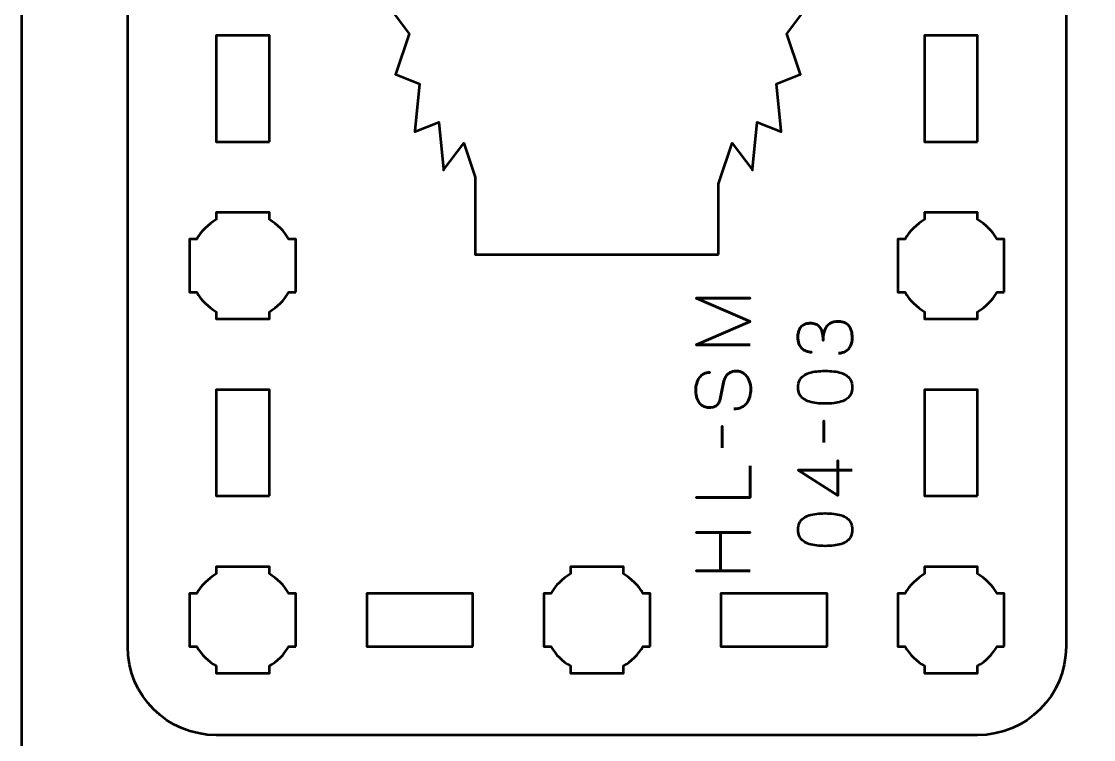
# Model space of a CAD drawing. Header units: centimetres. Extents: x -21 to 0, y -29.7 to 0.
# Drawn here: x -21 to -14.94, y -15.77 to -11.72 of the extents above; entities that cross this region are included whole.
import ezdxf

# ---------------------------------------------------------------- set-up
doc = ezdxf.new("R2010")
doc.units = ezdxf.units.CM
doc.header["$MEASUREMENT"] = 0
doc.layers.add('Layer 1', color=7, linetype='Continuous')

msp = doc.modelspace()

# ---------------------------------------------------------------- linework, layer by layer
at = {"layer": 'Layer 1', "color": 22, "lineweight": 53}
msp.add_open_spline([(-21.00003, -29.19995), (-21.00003, -29.19995), (-21.00003, -0.49992), (-21.00003, -0.49992), (-21.00003, -0.49992), (-21.00003, -0.22295), (-20.77694, 0.00004), (-20.49994, 0.00004), (-20.49994, 0.00004), (-20.49994, 0.00004), (-0.50008, 0.00004), (-0.50008, 0.00004), (-0.50008, 0.00004), (-0.22294, 0.00004), (0.00002, -0.22295), (0.00002, -0.49992), (0.00002, -0.49992), (0.00002, -0.49992), (0.00002, -29.19995), (0.00002, -29.19995), (0.00002, -29.19995), (0.00002, -29.47695), (-0.22294, -29.70004), (-0.50008, -29.70004), (-0.50008, -29.70004), (-0.50008, -29.70004), (-20.49994, -29.70004), (-20.49994, -29.70004), (-20.49994, -29.70004), (-20.77694, -29.70004), (-21.00003, -29.47695), (-21.00003, -29.19995)], degree=3, knots=[0, 0, 0, 0, 0.125, 0.125, 0.125, 0.125, 0.25, 0.25, 0.25, 0.25, 0.375, 0.375, 0.375, 0.375, 0.5, 0.5, 0.5, 0.5, 0.625, 0.625, 0.625, 0.625, 0.75, 0.75, 0.75, 0.75, 0.875, 0.875, 0.875, 0.875, 1, 1, 1, 1], dxfattribs=at)
at = {"layer": 'Layer 1', "color": 114, "lineweight": 53}
msp.add_open_spline([(-15.80017, -15.75001), (-15.80017, -15.75001), (-15.60006, -15.75003), (-15.60006, -15.75003), (-15.60006, -15.75003), (-15.32306, -15.75003), (-15.09997, -15.52694), (-15.09997, -15.24994), (-15.09997, -15.24994), (-15.09997, -15.24994), (-15.09997, -8.95007), (-15.09997, -8.95007), (-15.09997, -8.95007), (-15.09997, -8.67293), (-15.32306, -8.44997), (-15.60006, -8.44997), (-15.60006, -8.44997), (-15.60006, -8.44997), (-19.89993, -8.44997), (-19.89993, -8.44997), (-19.89993, -8.44997), (-20.17707, -8.44997), (-20.40003, -8.67293), (-20.40003, -8.95007), (-20.40003, -8.95007), (-20.40003, -8.95007), (-20.40003, -15.24994), (-20.40003, -15.24994), (-20.40003, -15.24994), (-20.40003, -15.52694), (-20.17707, -15.75003), (-19.89993, -15.75003), (-19.89993, -15.75003), (-19.89993, -15.75003), (-18.13445, -15.75003), (-18.13445, -15.75003), (-18.13445, -15.75003), (-18.13445, -15.75003), (-15.80017, -15.75001), (-15.80017, -15.75001)], degree=3, knots=[0, 0, 0, 0, 0.1, 0.1, 0.1, 0.1, 0.2, 0.2, 0.2, 0.2, 0.3, 0.3, 0.3, 0.3, 0.4, 0.4, 0.4, 0.4, 0.5, 0.5, 0.5, 0.5, 0.6, 0.6, 0.6, 0.6, 0.7, 0.7, 0.7, 0.7, 0.8, 0.8, 0.8, 0.8, 0.9, 0.9, 0.9, 0.9, 1, 1, 1, 1], dxfattribs=at)
at = {"layer": 'Layer 1', "color": 250, "lineweight": 53}
for points, knots in [([(-17.06247, -13.03746), (-17.06247, -13.03746), (-18.43747, -13.03746), (-18.43747, -13.03746), (-18.43747, -13.03746), (-18.43747, -13.03746), (-18.43747, -12.60003), (-18.43747, -12.60003), (-18.43747, -12.60003), (-18.43747, -12.60003), (-18.50161, -12.40805), (-18.50161, -12.40805), (-18.50161, -12.40805), (-18.50161, -12.40805), (-18.61376, -12.55792), (-18.61376, -12.55792), (-18.61376, -12.55792), (-18.61376, -12.55792), (-18.61632, -12.56133), (-18.61632, -12.56133), (-18.61632, -12.56133), (-18.61632, -12.56133), (-18.61691, -12.55531), (-18.61691, -12.55531), (-18.61691, -12.55531), (-18.61691, -12.55531), (-18.64323, -12.29074), (-18.64323, -12.29074), (-18.64323, -12.29074), (-18.64323, -12.29074), (-18.77553, -12.34337), (-18.77553, -12.34337), (-18.77553, -12.34337), (-18.77553, -12.34337), (-18.77852, -12.34456), (-18.77852, -12.34456), (-18.77852, -12.34456), (-18.77852, -12.34456), (-18.77793, -12.33856), (-18.77793, -12.33856), (-18.77793, -12.33856), (-18.77793, -12.33856), (-18.75161, -12.07396), (-18.75161, -12.07396), (-18.75161, -12.07396), (-18.75161, -12.07396), (-18.8839, -12.02134), (-18.8839, -12.02134), (-18.8839, -12.02134), (-18.8839, -12.02134), (-18.88691, -12.02014), (-18.88691, -12.02014), (-18.88691, -12.02014), (-18.88691, -12.02014), (-18.88521, -12.01504), (-18.88521, -12.01504), (-18.88521, -12.01504), (-18.88521, -12.01504), (-18.81027, -11.79073), (-18.81027, -11.79073), (-18.81027, -11.79073), (-18.81027, -11.79073), (-18.92243, -11.64084), (-18.92243, -11.64084), (-18.92243, -11.64084), (-18.92243, -11.64084), (-18.92497, -11.63745), (-18.92497, -11.63745), (-18.92497, -11.63745), (-18.92497, -11.63745), (-18.92243, -11.63405), (-18.92243, -11.63405), (-18.92243, -11.63405), (-18.92243, -11.63405), (-18.81027, -11.48417), (-18.81027, -11.48417), (-18.81027, -11.48417), (-18.81027, -11.48417), (-18.88521, -11.25986), (-18.88521, -11.25986), (-18.88521, -11.25986), (-18.88521, -11.25986), (-18.88691, -11.25476), (-18.88691, -11.25476), (-18.88691, -11.25476), (-18.88691, -11.25476), (-18.8839, -11.25356), (-18.8839, -11.25356), (-18.8839, -11.25356), (-18.8839, -11.25356), (-18.75161, -11.20093), (-18.75161, -11.20093), (-18.75161, -11.20093), (-18.75161, -11.20093), (-18.77793, -10.93633), (-18.77793, -10.93633), (-18.77793, -10.93633), (-18.77793, -10.93633), (-18.77852, -10.93034), (-18.77852, -10.93034), (-18.77852, -10.93034), (-18.77852, -10.93034), (-18.77553, -10.93153), (-18.77553, -10.93153), (-18.77553, -10.93153), (-18.77553, -10.93153), (-18.64323, -10.98416), (-18.64323, -10.98416), (-18.64323, -10.98416), (-18.64323, -10.98416), (-18.61691, -10.71959), (-18.61691, -10.71959), (-18.61691, -10.71959), (-18.61691, -10.71959), (-18.61632, -10.71357), (-18.61632, -10.71357), (-18.61632, -10.71357), (-18.61632, -10.71357), (-18.61376, -10.71697), (-18.61376, -10.71697), (-18.61376, -10.71697), (-18.61376, -10.71697), (-18.50161, -10.86685), (-18.50161, -10.86685), (-18.50161, -10.86685), (-18.50161, -10.86685), (-18.43747, -10.67486), (-18.43747, -10.67486), (-18.43747, -10.67486), (-18.43747, -10.67486), (-18.43747, -10.23746), (-18.43747, -10.23746), (-18.43747, -10.23746), (-18.43747, -10.23746), (-17.06247, -10.23746), (-17.06247, -10.23746), (-17.06247, -10.23746), (-17.06247, -10.23746), (-17.06247, -10.63745), (-17.06247, -10.63745), (-17.06247, -10.63745), (-17.06247, -10.63745), (-17.06077, -10.64253), (-17.06077, -10.64253), (-17.06077, -10.64253), (-17.06077, -10.64253), (-16.98583, -10.86685), (-16.98583, -10.86685), (-16.98583, -10.86685), (-16.98583, -10.86685), (-16.87367, -10.71697), (-16.87367, -10.71697), (-16.87367, -10.71697), (-16.87367, -10.71697), (-16.87112, -10.71357), (-16.87112, -10.71357), (-16.87112, -10.71357), (-16.87112, -10.71357), (-16.87052, -10.71959), (-16.87052, -10.71959), (-16.87052, -10.71959), (-16.87052, -10.71959), (-16.84421, -10.98416), (-16.84421, -10.98416), (-16.84421, -10.98416), (-16.84421, -10.98416), (-16.71191, -10.93153), (-16.71191, -10.93153), (-16.71191, -10.93153), (-16.71191, -10.93153), (-16.70891, -10.93034), (-16.70891, -10.93034), (-16.70891, -10.93034), (-16.70891, -10.93034), (-16.70951, -10.93633), (-16.70951, -10.93633), (-16.70951, -10.93633), (-16.70951, -10.93633), (-16.73582, -11.20093), (-16.73582, -11.20093), (-16.73582, -11.20093), (-16.73582, -11.20093), (-16.60354, -11.25356), (-16.60354, -11.25356), (-16.60354, -11.25356), (-16.60354, -11.25356), (-16.60053, -11.25476), (-16.60053, -11.25476), (-16.60053, -11.25476), (-16.60053, -11.25476), (-16.60223, -11.25986), (-16.60223, -11.25986), (-16.60223, -11.25986), (-16.60223, -11.25986), (-16.67717, -11.48417), (-16.67717, -11.48417), (-16.67717, -11.48417), (-16.67717, -11.48417), (-16.56501, -11.63405), (-16.56501, -11.63405), (-16.56501, -11.63405), (-16.56501, -11.63405), (-16.56247, -11.63745), (-16.56247, -11.63745), (-16.56247, -11.63745), (-16.56247, -11.63745), (-16.56501, -11.64084), (-16.56501, -11.64084), (-16.56501, -11.64084), (-16.56501, -11.64084), (-16.67717, -11.79073), (-16.67717, -11.79073), (-16.67717, -11.79073), (-16.67717, -11.79073), (-16.60223, -12.01504), (-16.60223, -12.01504), (-16.60223, -12.01504), (-16.60223, -12.01504), (-16.60053, -12.02014), (-16.60053, -12.02014), (-16.60053, -12.02014), (-16.60053, -12.02014), (-16.60354, -12.02134), (-16.60354, -12.02134), (-16.60354, -12.02134), (-16.60354, -12.02134), (-16.73582, -12.07396), (-16.73582, -12.07396), (-16.73582, -12.07396), (-16.73582, -12.07396), (-16.70951, -12.33856), (-16.70951, -12.33856), (-16.70951, -12.33856), (-16.70951, -12.33856), (-16.70891, -12.34456), (-16.70891, -12.34456), (-16.70891, -12.34456), (-16.70891, -12.34456), (-16.71191, -12.34337), (-16.71191, -12.34337), (-16.71191, -12.34337), (-16.71191, -12.34337), (-16.84421, -12.29074), (-16.84421, -12.29074), (-16.84421, -12.29074), (-16.84421, -12.29074), (-16.87052, -12.55531), (-16.87052, -12.55531), (-16.87052, -12.55531), (-16.87052, -12.55531), (-16.87112, -12.56133), (-16.87112, -12.56133), (-16.87112, -12.56133), (-16.87112, -12.56133), (-16.87367, -12.55792), (-16.87367, -12.55792), (-16.87367, -12.55792), (-16.87367, -12.55792), (-16.98583, -12.40805), (-16.98583, -12.40805), (-16.98583, -12.40805), (-16.98583, -12.40805), (-17.06077, -12.63236), (-17.06077, -12.63236), (-17.06077, -12.63236), (-17.06077, -12.63236), (-17.06247, -12.63745), (-17.06247, -12.63745), (-17.06247, -12.63745), (-17.06247, -12.63745), (-17.06247, -13.03746), (-17.06247, -13.03746)], [0, 0, 0, 0, 0.0147059, 0.0147059, 0.0147059, 0.0147059, 0.0294118, 0.0294118, 0.0294118, 0.0294118, 0.0441176, 0.0441176, 0.0441176, 0.0441176, 0.0588235, 0.0588235, 0.0588235, 0.0588235, 0.0735294, 0.0735294, 0.0735294, 0.0735294, 0.0882353, 0.0882353, 0.0882353, 0.0882353, 0.1029412, 0.1029412, 0.1029412, 0.1029412, 0.1176471, 0.1176471, 0.1176471, 0.1176471, 0.1323529, 0.1323529, 0.1323529, 0.1323529, 0.1470588, 0.1470588, 0.1470588, 0.1470588, 0.1617647, 0.1617647, 0.1617647, 0.1617647, 0.1764706, 0.1764706, 0.1764706, 0.1764706, 0.1911765, 0.1911765, 0.1911765, 0.1911765, 0.2058824, 0.2058824, 0.2058824, 0.2058824, 0.2205882, 0.2205882, 0.2205882, 0.2205882, 0.2352941, 0.2352941, 0.2352941, 0.2352941, 0.25, 0.25, 0.25, 0.25, 0.2647059, 0.2647059, 0.2647059, 0.2647059, 0.2794118, 0.2794118, 0.2794118, 0.2794118, 0.2941176, 0.2941176, 0.2941176, 0.2941176, 0.3088235, 0.3088235, 0.3088235, 0.3088235, 0.3235294, 0.3235294, 0.3235294, 0.3235294, 0.3382353, 0.3382353, 0.3382353, 0.3382353, 0.3529412, 0.3529412, 0.3529412, 0.3529412, 0.3676471, 0.3676471, 0.3676471, 0.3676471, 0.3823529, 0.3823529, 0.3823529, 0.3823529, 0.3970588, 0.3970588, 0.3970588, 0.3970588, 0.4117647, 0.4117647, 0.4117647, 0.4117647, 0.4264706, 0.4264706, 0.4264706, 0.4264706, 0.4411765, 0.4411765, 0.4411765, 0.4411765, 0.4558824, 0.4558824, 0.4558824, 0.4558824, 0.4705882, 0.4705882, 0.4705882, 0.4705882, 0.4852941, 0.4852941, 0.4852941, 0.4852941, 0.5, 0.5, 0.5, 0.5, 0.5147059, 0.5147059, 0.5147059, 0.5147059, 0.5294118, 0.5294118, 0.5294118, 0.5294118, 0.5441176, 0.5441176, 0.5441176, 0.5441176, 0.5588235, 0.5588235, 0.5588235, 0.5588235, 0.5735294, 0.5735294, 0.5735294, 0.5735294, 0.5882353, 0.5882353, 0.5882353, 0.5882353, 0.6029412, 0.6029412, 0.6029412, 0.6029412, 0.6176471, 0.6176471, 0.6176471, 0.6176471, 0.6323529, 0.6323529, 0.6323529, 0.6323529, 0.6470588, 0.6470588, 0.6470588, 0.6470588, 0.6617647, 0.6617647, 0.6617647, 0.6617647, 0.6764706, 0.6764706, 0.6764706, 0.6764706, 0.6911765, 0.6911765, 0.6911765, 0.6911765, 0.7058824, 0.7058824, 0.7058824, 0.7058824, 0.7205882, 0.7205882, 0.7205882, 0.7205882, 0.7352941, 0.7352941, 0.7352941, 0.7352941, 0.75, 0.75, 0.75, 0.75, 0.7647059, 0.7647059, 0.7647059, 0.7647059, 0.7794118, 0.7794118, 0.7794118, 0.7794118, 0.7941176, 0.7941176, 0.7941176, 0.7941176, 0.8088235, 0.8088235, 0.8088235, 0.8088235, 0.8235294, 0.8235294, 0.8235294, 0.8235294, 0.8382353, 0.8382353, 0.8382353, 0.8382353, 0.8529412, 0.8529412, 0.8529412, 0.8529412, 0.8676471, 0.8676471, 0.8676471, 0.8676471, 0.8823529, 0.8823529, 0.8823529, 0.8823529, 0.8970588, 0.8970588, 0.8970588, 0.8970588, 0.9117647, 0.9117647, 0.9117647, 0.9117647, 0.9264706, 0.9264706, 0.9264706, 0.9264706, 0.9411765, 0.9411765, 0.9411765, 0.9411765, 0.9558824, 0.9558824, 0.9558824, 0.9558824, 0.9705882, 0.9705882, 0.9705882, 0.9705882, 0.9852941, 0.9852941, 0.9852941, 0.9852941, 1, 1, 1, 1]), ([(-19.59993, -12.39999), (-19.59993, -12.39999), (-19.89993, -12.39999), (-19.89993, -12.39999), (-19.89993, -12.39999), (-19.89993, -12.39999), (-19.89993, -11.79998), (-19.89993, -11.79998), (-19.89993, -11.79998), (-19.89993, -11.79998), (-19.59993, -11.79998), (-19.59993, -11.79998), (-19.59993, -11.79998), (-19.59993, -11.79998), (-19.59993, -12.39999), (-19.59993, -12.39999)], [0, 0, 0, 0, 0.25, 0.25, 0.25, 0.25, 0.5, 0.5, 0.5, 0.5, 0.75, 0.75, 0.75, 0.75, 1, 1, 1, 1]), ([(-15.60006, -12.39999), (-15.60006, -12.39999), (-15.90007, -12.39999), (-15.90007, -12.39999), (-15.90007, -12.39999), (-15.90007, -12.39999), (-15.90007, -11.79998), (-15.90007, -11.79998), (-15.90007, -11.79998), (-15.90007, -11.79998), (-15.60006, -11.79998), (-15.60006, -11.79998), (-15.60006, -11.79998), (-15.60006, -11.79998), (-15.60006, -12.39999), (-15.60006, -12.39999)], [0, 0, 0, 0, 0.25, 0.25, 0.25, 0.25, 0.5, 0.5, 0.5, 0.5, 0.75, 0.75, 0.75, 0.75, 1, 1, 1, 1]), ([(-19.59993, -14.39999), (-19.59993, -14.39999), (-19.89993, -14.39999), (-19.89993, -14.39999), (-19.89993, -14.39999), (-19.89993, -14.39999), (-19.89993, -13.79998), (-19.89993, -13.79998), (-19.89993, -13.79998), (-19.89993, -13.79998), (-19.59993, -13.79998), (-19.59993, -13.79998), (-19.59993, -13.79998), (-19.59993, -13.79998), (-19.59993, -14.39999), (-19.59993, -14.39999)], [0, 0, 0, 0, 0.25, 0.25, 0.25, 0.25, 0.5, 0.5, 0.5, 0.5, 0.75, 0.75, 0.75, 0.75, 1, 1, 1, 1]), ([(-15.60006, -14.39999), (-15.60006, -14.39999), (-15.90007, -14.39999), (-15.90007, -14.39999), (-15.90007, -14.39999), (-15.90007, -14.39999), (-15.90007, -13.79998), (-15.90007, -13.79998), (-15.90007, -13.79998), (-15.90007, -13.79998), (-15.60006, -13.79998), (-15.60006, -13.79998), (-15.60006, -13.79998), (-15.60006, -13.79998), (-15.60006, -14.39999), (-15.60006, -14.39999)], [0, 0, 0, 0, 0.25, 0.25, 0.25, 0.25, 0.5, 0.5, 0.5, 0.5, 0.75, 0.75, 0.75, 0.75, 1, 1, 1, 1]), ([(-18.44998, -15.25007), (-18.44998, -15.25007), (-19.04998, -15.25007), (-19.04998, -15.25007), (-19.04998, -15.25007), (-19.04998, -15.25007), (-19.04998, -14.95007), (-19.04998, -14.95007), (-19.04998, -14.95007), (-19.04998, -14.95007), (-18.44998, -14.95007), (-18.44998, -14.95007), (-18.44998, -14.95007), (-18.44998, -14.95007), (-18.44998, -15.25007), (-18.44998, -15.25007)], [0, 0, 0, 0, 0.25, 0.25, 0.25, 0.25, 0.5, 0.5, 0.5, 0.5, 0.75, 0.75, 0.75, 0.75, 1, 1, 1, 1]), ([(-16.45001, -15.25007), (-16.45001, -15.25007), (-17.05002, -15.25007), (-17.05002, -15.25007), (-17.05002, -15.25007), (-17.05002, -15.25007), (-17.05002, -14.95007), (-17.05002, -14.95007), (-17.05002, -14.95007), (-17.05002, -14.95007), (-16.45001, -14.95007), (-16.45001, -14.95007), (-16.45001, -14.95007), (-16.45001, -14.95007), (-16.45001, -15.25007), (-16.45001, -15.25007)], [0, 0, 0, 0, 0.25, 0.25, 0.25, 0.25, 0.5, 0.5, 0.5, 0.5, 0.75, 0.75, 0.75, 0.75, 1, 1, 1, 1])]:
    msp.add_open_spline(points, degree=3, knots=knots, dxfattribs=at)
at = {"layer": 'Layer 1', "lineweight": 53}
for points in [[(-19.45, -13.24993), (-19.45, -13.24993), (-19.49011, -13.24993), (-19.49011, -13.24993), (-19.49011, -13.24993), (-19.51643, -13.29554), (-19.55446, -13.33346), (-19.59993, -13.35978), (-19.59993, -13.35978), (-19.59993, -13.35978), (-19.59993, -13.4), (-19.59993, -13.4), (-19.59993, -13.4), (-19.59993, -13.4), (-19.75, -13.4), (-19.75, -13.4), (-19.75, -13.4), (-19.75, -13.4), (-19.89993, -13.4), (-19.89993, -13.4), (-19.89993, -13.4), (-19.89993, -13.4), (-19.89993, -13.35978), (-19.89993, -13.35978), (-19.89993, -13.35978), (-19.94555, -13.33346), (-19.98343, -13.29554), (-20.00975, -13.24993), (-20.00975, -13.24993), (-20.00975, -13.24993), (-20.05, -13.24993), (-20.05, -13.24993), (-20.05, -13.24993), (-20.05, -13.24993), (-20.05, -13.1), (-20.05, -13.1), (-20.05, -13.1), (-20.05, -13.1), (-20.05, -12.94992), (-20.05, -12.94992), (-20.05, -12.94992), (-20.05, -12.94992), (-20.00975, -12.94992), (-20.00975, -12.94992), (-20.00975, -12.94992), (-19.98343, -12.90445), (-19.94555, -12.86642), (-19.89993, -12.8401), (-19.89993, -12.8401), (-19.89993, -12.8401), (-19.89993, -12.79999), (-19.89993, -12.79999), (-19.89993, -12.79999), (-19.89993, -12.79999), (-19.75, -12.79999), (-19.75, -12.79999), (-19.75, -12.79999), (-19.75, -12.79999), (-19.59993, -12.79999), (-19.59993, -12.79999), (-19.59993, -12.79999), (-19.59993, -12.79999), (-19.59993, -12.8401), (-19.59993, -12.8401), (-19.59993, -12.8401), (-19.55446, -12.86642), (-19.51643, -12.90445), (-19.49011, -12.94992), (-19.49011, -12.94992), (-19.49011, -12.94992), (-19.45, -12.94992), (-19.45, -12.94992), (-19.45, -12.94992), (-19.45, -12.94992), (-19.45, -13.1), (-19.45, -13.1), (-19.45, -13.1), (-19.45, -13.1), (-19.45, -13.24993), (-19.45, -13.24993)], [(-15.45, -13.24993), (-15.45, -13.24993), (-15.49011, -13.24993), (-15.49011, -13.24993), (-15.49011, -13.24993), (-15.51643, -13.29554), (-15.55446, -13.33346), (-15.59993, -13.35978), (-15.59993, -13.35978), (-15.59993, -13.35978), (-15.59993, -13.4), (-15.59993, -13.4), (-15.59993, -13.4), (-15.59993, -13.4), (-15.75, -13.4), (-15.75, -13.4), (-15.75, -13.4), (-15.75, -13.4), (-15.89993, -13.4), (-15.89993, -13.4), (-15.89993, -13.4), (-15.89993, -13.4), (-15.89993, -13.35978), (-15.89993, -13.35978), (-15.89993, -13.35978), (-15.94555, -13.33346), (-15.98343, -13.29554), (-16.00975, -13.24993), (-16.00975, -13.24993), (-16.00975, -13.24993), (-16.05, -13.24993), (-16.05, -13.24993), (-16.05, -13.24993), (-16.05, -13.24993), (-16.05, -13.1), (-16.05, -13.1), (-16.05, -13.1), (-16.05, -13.1), (-16.05, -12.94992), (-16.05, -12.94992), (-16.05, -12.94992), (-16.05, -12.94992), (-16.00975, -12.94992), (-16.00975, -12.94992), (-16.00975, -12.94992), (-15.98343, -12.90445), (-15.94555, -12.86642), (-15.89993, -12.8401), (-15.89993, -12.8401), (-15.89993, -12.8401), (-15.89993, -12.79999), (-15.89993, -12.79999), (-15.89993, -12.79999), (-15.89993, -12.79999), (-15.75, -12.79999), (-15.75, -12.79999), (-15.75, -12.79999), (-15.75, -12.79999), (-15.59993, -12.79999), (-15.59993, -12.79999), (-15.59993, -12.79999), (-15.59993, -12.79999), (-15.59993, -12.8401), (-15.59993, -12.8401), (-15.59993, -12.8401), (-15.55446, -12.86642), (-15.51643, -12.90445), (-15.49011, -12.94992), (-15.49011, -12.94992), (-15.49011, -12.94992), (-15.45, -12.94992), (-15.45, -12.94992), (-15.45, -12.94992), (-15.45, -12.94992), (-15.45, -13.1), (-15.45, -13.1), (-15.45, -13.1), (-15.45, -13.1), (-15.45, -13.24993), (-15.45, -13.24993)], [(-19.45, -15.24993), (-19.45, -15.24993), (-19.49011, -15.24993), (-19.49011, -15.24993), (-19.49011, -15.24993), (-19.51643, -15.29554), (-19.55446, -15.33346), (-19.59993, -15.35978), (-19.59993, -15.35978), (-19.59993, -15.35978), (-19.59993, -15.4), (-19.59993, -15.4), (-19.59993, -15.4), (-19.59993, -15.4), (-19.75, -15.4), (-19.75, -15.4), (-19.75, -15.4), (-19.75, -15.4), (-19.89993, -15.4), (-19.89993, -15.4), (-19.89993, -15.4), (-19.89993, -15.4), (-19.89993, -15.35978), (-19.89993, -15.35978), (-19.89993, -15.35978), (-19.94555, -15.33346), (-19.98343, -15.29554), (-20.00975, -15.24993), (-20.00975, -15.24993), (-20.00975, -15.24993), (-20.05, -15.24993), (-20.05, -15.24993), (-20.05, -15.24993), (-20.05, -15.24993), (-20.05, -15.1), (-20.05, -15.1), (-20.05, -15.1), (-20.05, -15.1), (-20.05, -14.94992), (-20.05, -14.94992), (-20.05, -14.94992), (-20.05, -14.94992), (-20.00975, -14.94992), (-20.00975, -14.94992), (-20.00975, -14.94992), (-19.98343, -14.90445), (-19.94555, -14.86642), (-19.89993, -14.8401), (-19.89993, -14.8401), (-19.89993, -14.8401), (-19.89993, -14.79999), (-19.89993, -14.79999), (-19.89993, -14.79999), (-19.89993, -14.79999), (-19.75, -14.79999), (-19.75, -14.79999), (-19.75, -14.79999), (-19.75, -14.79999), (-19.59993, -14.79999), (-19.59993, -14.79999), (-19.59993, -14.79999), (-19.59993, -14.79999), (-19.59993, -14.8401), (-19.59993, -14.8401), (-19.59993, -14.8401), (-19.55446, -14.86642), (-19.51643, -14.90445), (-19.49011, -14.94992), (-19.49011, -14.94992), (-19.49011, -14.94992), (-19.45, -14.94992), (-19.45, -14.94992), (-19.45, -14.94992), (-19.45, -14.94992), (-19.45, -15.1), (-19.45, -15.1), (-19.45, -15.1), (-19.45, -15.1), (-19.45, -15.24993), (-19.45, -15.24993)], [(-17.45, -15.24993), (-17.45, -15.24993), (-17.49011, -15.24993), (-17.49011, -15.24993), (-17.49011, -15.24993), (-17.51643, -15.29554), (-17.55446, -15.33346), (-17.59993, -15.35978), (-17.59993, -15.35978), (-17.59993, -15.35978), (-17.59993, -15.4), (-17.59993, -15.4), (-17.59993, -15.4), (-17.59993, -15.4), (-17.75, -15.4), (-17.75, -15.4), (-17.75, -15.4), (-17.75, -15.4), (-17.89993, -15.4), (-17.89993, -15.4), (-17.89993, -15.4), (-17.89993, -15.4), (-17.89993, -15.35978), (-17.89993, -15.35978), (-17.89993, -15.35978), (-17.94555, -15.33346), (-17.98343, -15.29554), (-18.00975, -15.24993), (-18.00975, -15.24993), (-18.00975, -15.24993), (-18.05, -15.24993), (-18.05, -15.24993), (-18.05, -15.24993), (-18.05, -15.24993), (-18.05, -15.1), (-18.05, -15.1), (-18.05, -15.1), (-18.05, -15.1), (-18.05, -14.94992), (-18.05, -14.94992), (-18.05, -14.94992), (-18.05, -14.94992), (-18.00975, -14.94992), (-18.00975, -14.94992), (-18.00975, -14.94992), (-17.98343, -14.90445), (-17.94555, -14.86642), (-17.89993, -14.8401), (-17.89993, -14.8401), (-17.89993, -14.8401), (-17.89993, -14.79999), (-17.89993, -14.79999), (-17.89993, -14.79999), (-17.89993, -14.79999), (-17.75, -14.79999), (-17.75, -14.79999), (-17.75, -14.79999), (-17.75, -14.79999), (-17.59993, -14.79999), (-17.59993, -14.79999), (-17.59993, -14.79999), (-17.59993, -14.79999), (-17.59993, -14.8401), (-17.59993, -14.8401), (-17.59993, -14.8401), (-17.55446, -14.86642), (-17.51643, -14.90445), (-17.49011, -14.94992), (-17.49011, -14.94992), (-17.49011, -14.94992), (-17.45, -14.94992), (-17.45, -14.94992), (-17.45, -14.94992), (-17.45, -14.94992), (-17.45, -15.1), (-17.45, -15.1), (-17.45, -15.1), (-17.45, -15.1), (-17.45, -15.24993), (-17.45, -15.24993)], [(-15.45, -15.24993), (-15.45, -15.24993), (-15.49011, -15.24993), (-15.49011, -15.24993), (-15.49011, -15.24993), (-15.51643, -15.29554), (-15.55446, -15.33346), (-15.59993, -15.35978), (-15.59993, -15.35978), (-15.59993, -15.35978), (-15.59993, -15.4), (-15.59993, -15.4), (-15.59993, -15.4), (-15.59993, -15.4), (-15.75, -15.4), (-15.75, -15.4), (-15.75, -15.4), (-15.75, -15.4), (-15.89993, -15.4), (-15.89993, -15.4), (-15.89993, -15.4), (-15.89993, -15.4), (-15.89993, -15.35978), (-15.89993, -15.35978), (-15.89993, -15.35978), (-15.94555, -15.33346), (-15.98343, -15.29554), (-16.00975, -15.24993), (-16.00975, -15.24993), (-16.00975, -15.24993), (-16.05, -15.24993), (-16.05, -15.24993), (-16.05, -15.24993), (-16.05, -15.24993), (-16.05, -15.1), (-16.05, -15.1), (-16.05, -15.1), (-16.05, -15.1), (-16.05, -14.94992), (-16.05, -14.94992), (-16.05, -14.94992), (-16.05, -14.94992), (-16.00975, -14.94992), (-16.00975, -14.94992), (-16.00975, -14.94992), (-15.98343, -14.90445), (-15.94555, -14.86642), (-15.89993, -14.8401), (-15.89993, -14.8401), (-15.89993, -14.8401), (-15.89993, -14.79999), (-15.89993, -14.79999), (-15.89993, -14.79999), (-15.89993, -14.79999), (-15.75, -14.79999), (-15.75, -14.79999), (-15.75, -14.79999), (-15.75, -14.79999), (-15.59993, -14.79999), (-15.59993, -14.79999), (-15.59993, -14.79999), (-15.59993, -14.79999), (-15.59993, -14.8401), (-15.59993, -14.8401), (-15.59993, -14.8401), (-15.55446, -14.86642), (-15.51643, -14.90445), (-15.49011, -14.94992), (-15.49011, -14.94992), (-15.49011, -14.94992), (-15.45, -14.94992), (-15.45, -14.94992), (-15.45, -14.94992), (-15.45, -14.94992), (-15.45, -15.1), (-15.45, -15.1), (-15.45, -15.1), (-15.45, -15.1), (-15.45, -15.24993), (-15.45, -15.24993)]]:
    msp.add_open_spline(points, degree=3, knots=[0, 0, 0, 0, 0.05, 0.05, 0.05, 0.05, 0.1, 0.1, 0.1, 0.1, 0.15, 0.15, 0.15, 0.15, 0.2, 0.2, 0.2, 0.2, 0.25, 0.25, 0.25, 0.25, 0.3, 0.3, 0.3, 0.3, 0.35, 0.35, 0.35, 0.35, 0.4, 0.4, 0.4, 0.4, 0.45, 0.45, 0.45, 0.45, 0.5, 0.5, 0.5, 0.5, 0.55, 0.55, 0.55, 0.55, 0.6, 0.6, 0.6, 0.6, 0.65, 0.65, 0.65, 0.65, 0.7, 0.7, 0.7, 0.7, 0.75, 0.75, 0.75, 0.75, 0.8, 0.8, 0.8, 0.8, 0.85, 0.85, 0.85, 0.85, 0.9, 0.9, 0.9, 0.9, 0.95, 0.95, 0.95, 0.95, 1, 1, 1, 1], dxfattribs=at)
at = {"layer": 'Layer 1', "color": 30, "lineweight": 53}
for points, knots in [([(-16.88363, -13.54668), (-16.88363, -13.54668), (-17.18885, -13.54668), (-17.18885, -13.54668), (-17.18885, -13.54668), (-17.18885, -13.54668), (-16.88363, -13.41545), (-16.88363, -13.41545), (-16.88363, -13.41545), (-16.88363, -13.41545), (-17.18885, -13.28379), (-17.18885, -13.28379), (-17.18885, -13.28379), (-17.18885, -13.28379), (-16.88363, -13.28379), (-16.88363, -13.28379), (-16.88363, -13.28379), (-16.88363, -13.28379), (-17.18885, -13.28379), (-17.18885, -13.28379), (-17.18885, -13.28379), (-17.18885, -13.28379), (-16.88363, -13.41545), (-16.88363, -13.41545), (-16.88363, -13.41545), (-16.88363, -13.41545), (-17.18885, -13.54668), (-17.18885, -13.54668), (-17.18885, -13.54668), (-17.18885, -13.54668), (-16.88363, -13.54668), (-16.88363, -13.54668)], [0, 0, 0, 0, 0.125, 0.125, 0.125, 0.125, 0.25, 0.25, 0.25, 0.25, 0.375, 0.375, 0.375, 0.375, 0.5, 0.5, 0.5, 0.5, 0.625, 0.625, 0.625, 0.625, 0.75, 0.75, 0.75, 0.75, 0.875, 0.875, 0.875, 0.875, 1, 1, 1, 1]), ([(-16.38494, -13.59367), (-16.3697, -13.5936), (-16.35644, -13.59007), (-16.34494, -13.58309), (-16.34494, -13.58309), (-16.33351, -13.5761), (-16.32455, -13.56615), (-16.31813, -13.55317), (-16.31813, -13.55317), (-16.31171, -13.54019), (-16.30846, -13.5246), (-16.30832, -13.50646), (-16.30832, -13.50646), (-16.30832, -13.49285), (-16.30973, -13.4805), (-16.31269, -13.46928), (-16.31269, -13.46928), (-16.31566, -13.45813), (-16.32024, -13.44854), (-16.32652, -13.44042), (-16.32652, -13.44042), (-16.3328, -13.43231), (-16.34092, -13.4261), (-16.35079, -13.42166), (-16.35079, -13.42166), (-16.36074, -13.41728), (-16.37267, -13.4151), (-16.38664, -13.41503), (-16.38664, -13.41503), (-16.40526, -13.41495), (-16.421, -13.41876), (-16.43377, -13.42631), (-16.43377, -13.42631), (-16.44654, -13.43386), (-16.45613, -13.44558), (-16.46269, -13.46131), (-16.46269, -13.46131), (-16.46926, -13.47704), (-16.47257, -13.49722), (-16.47257, -13.5217), (-16.47257, -13.5217), (-16.4725, -13.50343), (-16.47419, -13.48812), (-16.47765, -13.47563), (-16.47765, -13.47563), (-16.48111, -13.46321), (-16.48598, -13.45327), (-16.49233, -13.44579), (-16.49233, -13.44579), (-16.49861, -13.43831), (-16.50609, -13.43288), (-16.51469, -13.42963), (-16.51469, -13.42963), (-16.52323, -13.42631), (-16.53261, -13.42469), (-16.54284, -13.42476), (-16.54284, -13.42476), (-16.55308, -13.42469), (-16.56253, -13.4261), (-16.57128, -13.42892), (-16.57128, -13.42892), (-16.58003, -13.43168), (-16.58772, -13.43619), (-16.59428, -13.44233), (-16.59428, -13.44233), (-16.60084, -13.44847), (-16.60599, -13.45658), (-16.60966, -13.46653), (-16.60966, -13.46653), (-16.61333, -13.47655), (-16.61516, -13.48876), (-16.61523, -13.50308), (-16.61523, -13.50308), (-16.61516, -13.51733), (-16.61305, -13.52982), (-16.60895, -13.5404), (-16.60895, -13.5404), (-16.60486, -13.55106), (-16.59929, -13.5598), (-16.59216, -13.56686), (-16.59216, -13.56686), (-16.58504, -13.57384), (-16.57692, -13.57907), (-16.56775, -13.58252), (-16.56775, -13.58252), (-16.55858, -13.58605), (-16.54884, -13.58774), (-16.53861, -13.58774), (-16.53861, -13.58774), (-16.54884, -13.58774), (-16.55858, -13.58605), (-16.56775, -13.58252), (-16.56775, -13.58252), (-16.57692, -13.57907), (-16.58504, -13.57384), (-16.59216, -13.56686), (-16.59216, -13.56686), (-16.59929, -13.5598), (-16.60486, -13.55106), (-16.60895, -13.5404), (-16.60895, -13.5404), (-16.61305, -13.52982), (-16.61516, -13.51733), (-16.61523, -13.50308), (-16.61523, -13.50308), (-16.61516, -13.48876), (-16.61333, -13.47655), (-16.60966, -13.46653), (-16.60966, -13.46653), (-16.60599, -13.45658), (-16.60084, -13.44847), (-16.59428, -13.44233), (-16.59428, -13.44233), (-16.58772, -13.43619), (-16.58003, -13.43168), (-16.57128, -13.42892), (-16.57128, -13.42892), (-16.56253, -13.4261), (-16.55308, -13.42469), (-16.54284, -13.42476), (-16.54284, -13.42476), (-16.53261, -13.42469), (-16.52323, -13.42631), (-16.51469, -13.42963), (-16.51469, -13.42963), (-16.50609, -13.43288), (-16.49861, -13.43831), (-16.49233, -13.44579), (-16.49233, -13.44579), (-16.48598, -13.45327), (-16.48111, -13.46321), (-16.47765, -13.47563), (-16.47765, -13.47563), (-16.47419, -13.48812), (-16.4725, -13.50343), (-16.47257, -13.5217), (-16.47257, -13.5217), (-16.47257, -13.49722), (-16.46926, -13.47704), (-16.46269, -13.46131), (-16.46269, -13.46131), (-16.45613, -13.44558), (-16.44654, -13.43386), (-16.43377, -13.42631), (-16.43377, -13.42631), (-16.421, -13.41876), (-16.40526, -13.41495), (-16.38664, -13.41503), (-16.38664, -13.41503), (-16.37267, -13.4151), (-16.36074, -13.41728), (-16.35079, -13.42166), (-16.35079, -13.42166), (-16.34092, -13.4261), (-16.3328, -13.43231), (-16.32652, -13.44042), (-16.32652, -13.44042), (-16.32024, -13.44854), (-16.31566, -13.45813), (-16.31269, -13.46928), (-16.31269, -13.46928), (-16.30973, -13.4805), (-16.30832, -13.49285), (-16.30832, -13.50646), (-16.30832, -13.50646), (-16.30846, -13.5246), (-16.31171, -13.54019), (-16.31813, -13.55317), (-16.31813, -13.55317), (-16.32455, -13.56615), (-16.33351, -13.5761), (-16.34494, -13.58309), (-16.34494, -13.58309), (-16.35644, -13.59007), (-16.3697, -13.5936), (-16.38494, -13.59367)], [0, 0, 0, 0, 0.0227273, 0.0227273, 0.0227273, 0.0227273, 0.0454545, 0.0454545, 0.0454545, 0.0454545, 0.0681818, 0.0681818, 0.0681818, 0.0681818, 0.0909091, 0.0909091, 0.0909091, 0.0909091, 0.1136364, 0.1136364, 0.1136364, 0.1136364, 0.1363636, 0.1363636, 0.1363636, 0.1363636, 0.1590909, 0.1590909, 0.1590909, 0.1590909, 0.1818182, 0.1818182, 0.1818182, 0.1818182, 0.2045455, 0.2045455, 0.2045455, 0.2045455, 0.2272727, 0.2272727, 0.2272727, 0.2272727, 0.25, 0.25, 0.25, 0.25, 0.2727273, 0.2727273, 0.2727273, 0.2727273, 0.2954545, 0.2954545, 0.2954545, 0.2954545, 0.3181818, 0.3181818, 0.3181818, 0.3181818, 0.3409091, 0.3409091, 0.3409091, 0.3409091, 0.3636364, 0.3636364, 0.3636364, 0.3636364, 0.3863636, 0.3863636, 0.3863636, 0.3863636, 0.4090909, 0.4090909, 0.4090909, 0.4090909, 0.4318182, 0.4318182, 0.4318182, 0.4318182, 0.4545455, 0.4545455, 0.4545455, 0.4545455, 0.4772727, 0.4772727, 0.4772727, 0.4772727, 0.5, 0.5, 0.5, 0.5, 0.5227273, 0.5227273, 0.5227273, 0.5227273, 0.5454545, 0.5454545, 0.5454545, 0.5454545, 0.5681818, 0.5681818, 0.5681818, 0.5681818, 0.5909091, 0.5909091, 0.5909091, 0.5909091, 0.6136364, 0.6136364, 0.6136364, 0.6136364, 0.6363636, 0.6363636, 0.6363636, 0.6363636, 0.6590909, 0.6590909, 0.6590909, 0.6590909, 0.6818182, 0.6818182, 0.6818182, 0.6818182, 0.7045455, 0.7045455, 0.7045455, 0.7045455, 0.7272727, 0.7272727, 0.7272727, 0.7272727, 0.75, 0.75, 0.75, 0.75, 0.7727273, 0.7727273, 0.7727273, 0.7727273, 0.7954545, 0.7954545, 0.7954545, 0.7954545, 0.8181818, 0.8181818, 0.8181818, 0.8181818, 0.8409091, 0.8409091, 0.8409091, 0.8409091, 0.8636364, 0.8636364, 0.8636364, 0.8636364, 0.8863636, 0.8863636, 0.8863636, 0.8863636, 0.9090909, 0.9090909, 0.9090909, 0.9090909, 0.9318182, 0.9318182, 0.9318182, 0.9318182, 0.9545455, 0.9545455, 0.9545455, 0.9545455, 0.9772727, 0.9772727, 0.9772727, 0.9772727, 1, 1, 1, 1]), ([(-16.97592, -13.90863), (-16.95898, -13.90849), (-16.94452, -13.90553), (-16.93252, -13.8996), (-16.93252, -13.8996), (-16.92046, -13.89374), (-16.91065, -13.88556), (-16.9031, -13.87526), (-16.9031, -13.87526), (-16.89548, -13.86489), (-16.88991, -13.85296), (-16.88638, -13.83949), (-16.88638, -13.83949), (-16.88278, -13.82608), (-16.88102, -13.81169), (-16.88109, -13.79645), (-16.88109, -13.79645), (-16.88116, -13.78107), (-16.88342, -13.76724), (-16.88772, -13.75489), (-16.88772, -13.75489), (-16.89203, -13.74261), (-16.89781, -13.7321), (-16.90508, -13.72328), (-16.90508, -13.72328), (-16.91235, -13.71453), (-16.92046, -13.70776), (-16.92949, -13.70296), (-16.92949, -13.70296), (-16.93852, -13.69816), (-16.94776, -13.69562), (-16.95729, -13.69527), (-16.95729, -13.69527), (-16.96978, -13.69485), (-16.98121, -13.69668), (-16.99151, -13.7007), (-16.99151, -13.7007), (-17.00181, -13.70473), (-17.01042, -13.71094), (-17.01747, -13.71933), (-17.01747, -13.71933), (-17.02453, -13.72766), (-17.02947, -13.73817), (-17.03222, -13.75073), (-17.03222, -13.75073), (-17.03222, -13.75073), (-17.05466, -13.85444), (-17.05466, -13.85444), (-17.05466, -13.85444), (-17.0567, -13.86418), (-17.06016, -13.87258), (-17.06496, -13.87949), (-17.06496, -13.87949), (-17.06982, -13.88641), (-17.07653, -13.89177), (-17.08514, -13.89544), (-17.08514, -13.89544), (-17.09367, -13.89911), (-17.10454, -13.90101), (-17.11773, -13.90101), (-17.11773, -13.90101), (-17.12775, -13.90101), (-17.1372, -13.89896), (-17.14609, -13.8948), (-17.14609, -13.8948), (-17.15498, -13.89071), (-17.16282, -13.88464), (-17.16966, -13.87667), (-17.16966, -13.87667), (-17.17657, -13.8687), (-17.18194, -13.85882), (-17.18582, -13.84711), (-17.18582, -13.84711), (-17.18977, -13.83532), (-17.19174, -13.82185), (-17.19181, -13.80661), (-17.19181, -13.80661), (-17.19181, -13.7913), (-17.19005, -13.77726), (-17.18652, -13.76442), (-17.18652, -13.76442), (-17.18299, -13.75165), (-17.17791, -13.74057), (-17.17114, -13.73126), (-17.17114, -13.73126), (-17.16437, -13.72194), (-17.15604, -13.71475), (-17.14631, -13.70981), (-17.14631, -13.70981), (-17.1365, -13.70487), (-17.12528, -13.70254), (-17.11265, -13.70289), (-17.11265, -13.70289), (-17.12528, -13.70254), (-17.1365, -13.70487), (-17.14631, -13.70981), (-17.14631, -13.70981), (-17.15604, -13.71475), (-17.16437, -13.72194), (-17.17114, -13.73126), (-17.17114, -13.73126), (-17.17791, -13.74057), (-17.18299, -13.75165), (-17.18652, -13.76442), (-17.18652, -13.76442), (-17.19005, -13.77726), (-17.19181, -13.7913), (-17.19181, -13.80661), (-17.19181, -13.80661), (-17.19174, -13.82185), (-17.18977, -13.83532), (-17.18582, -13.84711), (-17.18582, -13.84711), (-17.18194, -13.85882), (-17.17657, -13.8687), (-17.16966, -13.87667), (-17.16966, -13.87667), (-17.16282, -13.88464), (-17.15498, -13.89071), (-17.14609, -13.8948), (-17.14609, -13.8948), (-17.1372, -13.89896), (-17.12775, -13.90101), (-17.11773, -13.90101), (-17.11773, -13.90101), (-17.10454, -13.90101), (-17.09367, -13.89918), (-17.08521, -13.89565), (-17.08521, -13.89565), (-17.07667, -13.89205), (-17.07004, -13.88676), (-17.06517, -13.87984), (-17.06517, -13.87984), (-17.06037, -13.87293), (-17.05684, -13.86446), (-17.05466, -13.85444), (-17.05466, -13.85444), (-17.05466, -13.85444), (-17.03222, -13.75073), (-17.03222, -13.75073), (-17.03222, -13.75073), (-17.02947, -13.73789), (-17.02453, -13.7273), (-17.01747, -13.71898), (-17.01747, -13.71898), (-17.01042, -13.71058), (-17.00181, -13.70444), (-16.99151, -13.70049), (-16.99151, -13.70049), (-16.98121, -13.69661), (-16.96978, -13.69485), (-16.95729, -13.69527), (-16.95729, -13.69527), (-16.94776, -13.69562), (-16.93852, -13.69816), (-16.92949, -13.70296), (-16.92949, -13.70296), (-16.92046, -13.70776), (-16.91235, -13.71453), (-16.90508, -13.72328), (-16.90508, -13.72328), (-16.89781, -13.7321), (-16.89203, -13.74261), (-16.88772, -13.75489), (-16.88772, -13.75489), (-16.88342, -13.76724), (-16.88116, -13.78107), (-16.88109, -13.79645), (-16.88109, -13.79645), (-16.88102, -13.81169), (-16.88278, -13.82608), (-16.88638, -13.83949), (-16.88638, -13.83949), (-16.88991, -13.85296), (-16.89548, -13.86489), (-16.9031, -13.87526), (-16.9031, -13.87526), (-16.91065, -13.88556), (-16.92046, -13.89374), (-16.93252, -13.8996), (-16.93252, -13.8996), (-16.94452, -13.90553), (-16.95898, -13.90849), (-16.97592, -13.90863)], [0, 0, 0, 0, 0.0217391, 0.0217391, 0.0217391, 0.0217391, 0.0434783, 0.0434783, 0.0434783, 0.0434783, 0.0652174, 0.0652174, 0.0652174, 0.0652174, 0.0869565, 0.0869565, 0.0869565, 0.0869565, 0.1086957, 0.1086957, 0.1086957, 0.1086957, 0.1304348, 0.1304348, 0.1304348, 0.1304348, 0.1521739, 0.1521739, 0.1521739, 0.1521739, 0.173913, 0.173913, 0.173913, 0.173913, 0.1956522, 0.1956522, 0.1956522, 0.1956522, 0.2173913, 0.2173913, 0.2173913, 0.2173913, 0.2391304, 0.2391304, 0.2391304, 0.2391304, 0.2608696, 0.2608696, 0.2608696, 0.2608696, 0.2826087, 0.2826087, 0.2826087, 0.2826087, 0.3043478, 0.3043478, 0.3043478, 0.3043478, 0.326087, 0.326087, 0.326087, 0.326087, 0.3478261, 0.3478261, 0.3478261, 0.3478261, 0.3695652, 0.3695652, 0.3695652, 0.3695652, 0.3913043, 0.3913043, 0.3913043, 0.3913043, 0.4130435, 0.4130435, 0.4130435, 0.4130435, 0.4347826, 0.4347826, 0.4347826, 0.4347826, 0.4565217, 0.4565217, 0.4565217, 0.4565217, 0.4782609, 0.4782609, 0.4782609, 0.4782609, 0.5, 0.5, 0.5, 0.5, 0.5217391, 0.5217391, 0.5217391, 0.5217391, 0.5434783, 0.5434783, 0.5434783, 0.5434783, 0.5652174, 0.5652174, 0.5652174, 0.5652174, 0.5869565, 0.5869565, 0.5869565, 0.5869565, 0.6086957, 0.6086957, 0.6086957, 0.6086957, 0.6304348, 0.6304348, 0.6304348, 0.6304348, 0.6521739, 0.6521739, 0.6521739, 0.6521739, 0.673913, 0.673913, 0.673913, 0.673913, 0.6956522, 0.6956522, 0.6956522, 0.6956522, 0.7173913, 0.7173913, 0.7173913, 0.7173913, 0.7391304, 0.7391304, 0.7391304, 0.7391304, 0.7608696, 0.7608696, 0.7608696, 0.7608696, 0.7826087, 0.7826087, 0.7826087, 0.7826087, 0.8043478, 0.8043478, 0.8043478, 0.8043478, 0.826087, 0.826087, 0.826087, 0.826087, 0.8478261, 0.8478261, 0.8478261, 0.8478261, 0.8695652, 0.8695652, 0.8695652, 0.8695652, 0.8913043, 0.8913043, 0.8913043, 0.8913043, 0.9130435, 0.9130435, 0.9130435, 0.9130435, 0.9347826, 0.9347826, 0.9347826, 0.9347826, 0.9565217, 0.9565217, 0.9565217, 0.9565217, 0.9782609, 0.9782609, 0.9782609, 0.9782609, 1, 1, 1, 1]), ([(-16.30832, -13.78628), (-16.30839, -13.77147), (-16.311, -13.7587), (-16.31608, -13.74804), (-16.31608, -13.74804), (-16.32116, -13.73746), (-16.32843, -13.72864), (-16.33767, -13.72159), (-16.33767, -13.72159), (-16.34698, -13.7146), (-16.35799, -13.7091), (-16.37069, -13.70501), (-16.37069, -13.70501), (-16.38339, -13.70098), (-16.39729, -13.69809), (-16.41253, -13.69647), (-16.41253, -13.69647), (-16.42777, -13.69477), (-16.44379, -13.69393), (-16.46072, -13.694), (-16.46072, -13.694), (-16.47758, -13.69393), (-16.4936, -13.69477), (-16.50877, -13.69647), (-16.50877, -13.69647), (-16.52394, -13.69809), (-16.53791, -13.70098), (-16.55061, -13.70501), (-16.55061, -13.70501), (-16.56324, -13.7091), (-16.57424, -13.7146), (-16.58363, -13.72159), (-16.58363, -13.72159), (-16.59294, -13.72864), (-16.60021, -13.73746), (-16.60529, -13.74804), (-16.60529, -13.74804), (-16.61044, -13.7587), (-16.61305, -13.77147), (-16.61312, -13.78628), (-16.61312, -13.78628), (-16.61305, -13.8011), (-16.61044, -13.81387), (-16.60529, -13.82453), (-16.60529, -13.82453), (-16.60021, -13.83511), (-16.59294, -13.84393), (-16.58363, -13.85098), (-16.58363, -13.85098), (-16.57424, -13.85797), (-16.56324, -13.86347), (-16.55061, -13.86756), (-16.55061, -13.86756), (-16.53791, -13.87159), (-16.52394, -13.87448), (-16.50877, -13.8761), (-16.50877, -13.8761), (-16.4936, -13.87779), (-16.47758, -13.87864), (-16.46072, -13.87857), (-16.46072, -13.87857), (-16.44379, -13.87864), (-16.42777, -13.87779), (-16.41253, -13.8761), (-16.41253, -13.8761), (-16.39729, -13.87448), (-16.38339, -13.87159), (-16.37069, -13.86756), (-16.37069, -13.86756), (-16.35799, -13.86347), (-16.34698, -13.85797), (-16.33767, -13.85098), (-16.33767, -13.85098), (-16.32843, -13.84393), (-16.32116, -13.83511), (-16.31608, -13.82453), (-16.31608, -13.82453), (-16.311, -13.81387), (-16.30839, -13.8011), (-16.30832, -13.78628)], [0, 0, 0, 0, 0.05, 0.05, 0.05, 0.05, 0.1, 0.1, 0.1, 0.1, 0.15, 0.15, 0.15, 0.15, 0.2, 0.2, 0.2, 0.2, 0.25, 0.25, 0.25, 0.25, 0.3, 0.3, 0.3, 0.3, 0.35, 0.35, 0.35, 0.35, 0.4, 0.4, 0.4, 0.4, 0.45, 0.45, 0.45, 0.45, 0.5, 0.5, 0.5, 0.5, 0.55, 0.55, 0.55, 0.55, 0.6, 0.6, 0.6, 0.6, 0.65, 0.65, 0.65, 0.65, 0.7, 0.7, 0.7, 0.7, 0.75, 0.75, 0.75, 0.75, 0.8, 0.8, 0.8, 0.8, 0.85, 0.85, 0.85, 0.85, 0.9, 0.9, 0.9, 0.9, 0.95, 0.95, 0.95, 0.95, 1, 1, 1, 1]), ([(-16.30832, -13.78628), (-16.30839, -13.77147), (-16.311, -13.7587), (-16.31608, -13.74804), (-16.31608, -13.74804), (-16.32116, -13.73746), (-16.32843, -13.72864), (-16.33767, -13.72159), (-16.33767, -13.72159), (-16.34698, -13.7146), (-16.35799, -13.7091), (-16.37069, -13.70501), (-16.37069, -13.70501), (-16.38339, -13.70098), (-16.39729, -13.69809), (-16.41253, -13.69647), (-16.41253, -13.69647), (-16.42777, -13.69477), (-16.44379, -13.69393), (-16.46072, -13.694), (-16.46072, -13.694), (-16.47758, -13.69393), (-16.4936, -13.69477), (-16.50877, -13.69647), (-16.50877, -13.69647), (-16.52394, -13.69809), (-16.53791, -13.70098), (-16.55061, -13.70501), (-16.55061, -13.70501), (-16.56324, -13.7091), (-16.57424, -13.7146), (-16.58363, -13.72159), (-16.58363, -13.72159), (-16.59294, -13.72864), (-16.60021, -13.73746), (-16.60529, -13.74804), (-16.60529, -13.74804), (-16.61044, -13.7587), (-16.61305, -13.77147), (-16.61312, -13.78628), (-16.61312, -13.78628), (-16.61305, -13.8011), (-16.61044, -13.81387), (-16.60529, -13.82453), (-16.60529, -13.82453), (-16.60021, -13.83511), (-16.59294, -13.84393), (-16.58363, -13.85098), (-16.58363, -13.85098), (-16.57424, -13.85797), (-16.56324, -13.86347), (-16.55061, -13.86756), (-16.55061, -13.86756), (-16.53791, -13.87159), (-16.52394, -13.87448), (-16.50877, -13.8761), (-16.50877, -13.8761), (-16.4936, -13.87779), (-16.47758, -13.87864), (-16.46072, -13.87857), (-16.46072, -13.87857), (-16.44379, -13.87864), (-16.42777, -13.87779), (-16.41253, -13.8761), (-16.41253, -13.8761), (-16.39729, -13.87448), (-16.38339, -13.87159), (-16.37069, -13.86756), (-16.37069, -13.86756), (-16.35799, -13.86347), (-16.34698, -13.85797), (-16.33767, -13.85098), (-16.33767, -13.85098), (-16.32843, -13.84393), (-16.32116, -13.83511), (-16.31608, -13.82453), (-16.31608, -13.82453), (-16.311, -13.81387), (-16.30839, -13.8011), (-16.30832, -13.78628)], [0, 0, 0, 0, 0.05, 0.05, 0.05, 0.05, 0.1, 0.1, 0.1, 0.1, 0.15, 0.15, 0.15, 0.15, 0.2, 0.2, 0.2, 0.2, 0.25, 0.25, 0.25, 0.25, 0.3, 0.3, 0.3, 0.3, 0.35, 0.35, 0.35, 0.35, 0.4, 0.4, 0.4, 0.4, 0.45, 0.45, 0.45, 0.45, 0.5, 0.5, 0.5, 0.5, 0.55, 0.55, 0.55, 0.55, 0.6, 0.6, 0.6, 0.6, 0.65, 0.65, 0.65, 0.65, 0.7, 0.7, 0.7, 0.7, 0.75, 0.75, 0.75, 0.75, 0.8, 0.8, 0.8, 0.8, 0.85, 0.85, 0.85, 0.85, 0.9, 0.9, 0.9, 0.9, 0.95, 0.95, 0.95, 0.95, 1, 1, 1, 1]), ([(-16.46792, -14.0987), (-16.46792, -14.0987), (-16.46792, -13.97551), (-16.46792, -13.97551), (-16.46792, -13.97551), (-16.46792, -13.97551), (-16.46792, -14.0987), (-16.46792, -14.0987)], [0, 0, 0, 0, 0.5, 0.5, 0.5, 0.5, 1, 1, 1, 1]), ([(-17.04323, -14.12876), (-17.04323, -14.12876), (-17.04323, -14.00557), (-17.04323, -14.00557), (-17.04323, -14.00557), (-17.04323, -14.00557), (-17.04323, -14.12876), (-17.04323, -14.12876)], [0, 0, 0, 0, 0.5, 0.5, 0.5, 0.5, 1, 1, 1, 1]), ([(-16.30832, -14.25364), (-16.30832, -14.25364), (-16.61354, -14.25364), (-16.61354, -14.25364), (-16.61354, -14.25364), (-16.61354, -14.25364), (-16.3896, -14.39757), (-16.3896, -14.39757), (-16.3896, -14.39757), (-16.3896, -14.39757), (-16.3896, -14.19945), (-16.3896, -14.19945), (-16.3896, -14.19945), (-16.3896, -14.19945), (-16.3896, -14.39757), (-16.3896, -14.39757), (-16.3896, -14.39757), (-16.3896, -14.39757), (-16.61354, -14.25364), (-16.61354, -14.25364), (-16.61354, -14.25364), (-16.61354, -14.25364), (-16.30832, -14.25364), (-16.30832, -14.25364)], [0, 0, 0, 0, 0.1666667, 0.1666667, 0.1666667, 0.1666667, 0.3333333, 0.3333333, 0.3333333, 0.3333333, 0.5, 0.5, 0.5, 0.5, 0.6666667, 0.6666667, 0.6666667, 0.6666667, 0.8333333, 0.8333333, 0.8333333, 0.8333333, 1, 1, 1, 1]), ([(-16.88363, -14.23078), (-16.88363, -14.23078), (-16.88363, -14.409), (-16.88363, -14.409), (-16.88363, -14.409), (-16.88363, -14.409), (-17.18885, -14.409), (-17.18885, -14.409), (-17.18885, -14.409), (-17.18885, -14.409), (-16.88363, -14.409), (-16.88363, -14.409), (-16.88363, -14.409), (-16.88363, -14.409), (-16.88363, -14.23078), (-16.88363, -14.23078)], [0, 0, 0, 0, 0.25, 0.25, 0.25, 0.25, 0.5, 0.5, 0.5, 0.5, 0.75, 0.75, 0.75, 0.75, 1, 1, 1, 1]), ([(-16.30832, -14.59018), (-16.30839, -14.57537), (-16.311, -14.5626), (-16.31608, -14.55194), (-16.31608, -14.55194), (-16.32116, -14.54136), (-16.32843, -14.53254), (-16.33767, -14.52549), (-16.33767, -14.52549), (-16.34698, -14.5185), (-16.35799, -14.513), (-16.37069, -14.50891), (-16.37069, -14.50891), (-16.38339, -14.50488), (-16.39729, -14.50199), (-16.41253, -14.50037), (-16.41253, -14.50037), (-16.42777, -14.49867), (-16.44379, -14.49783), (-16.46072, -14.4979), (-16.46072, -14.4979), (-16.47758, -14.49783), (-16.4936, -14.49867), (-16.50877, -14.50037), (-16.50877, -14.50037), (-16.52394, -14.50199), (-16.53791, -14.50488), (-16.55061, -14.50891), (-16.55061, -14.50891), (-16.56324, -14.513), (-16.57424, -14.5185), (-16.58363, -14.52549), (-16.58363, -14.52549), (-16.59294, -14.53254), (-16.60021, -14.54136), (-16.60529, -14.55194), (-16.60529, -14.55194), (-16.61044, -14.5626), (-16.61305, -14.57537), (-16.61312, -14.59018), (-16.61312, -14.59018), (-16.61305, -14.605), (-16.61044, -14.61777), (-16.60529, -14.62843), (-16.60529, -14.62843), (-16.60021, -14.63901), (-16.59294, -14.64783), (-16.58363, -14.65488), (-16.58363, -14.65488), (-16.57424, -14.66187), (-16.56324, -14.66737), (-16.55061, -14.67146), (-16.55061, -14.67146), (-16.53791, -14.67549), (-16.52394, -14.67838), (-16.50877, -14.68), (-16.50877, -14.68), (-16.4936, -14.68169), (-16.47758, -14.68254), (-16.46072, -14.68247), (-16.46072, -14.68247), (-16.44379, -14.68254), (-16.42777, -14.68169), (-16.41253, -14.68), (-16.41253, -14.68), (-16.39729, -14.67838), (-16.38339, -14.67549), (-16.37069, -14.67146), (-16.37069, -14.67146), (-16.35799, -14.66737), (-16.34698, -14.66187), (-16.33767, -14.65488), (-16.33767, -14.65488), (-16.32843, -14.64783), (-16.32116, -14.63901), (-16.31608, -14.62843), (-16.31608, -14.62843), (-16.311, -14.61777), (-16.30839, -14.605), (-16.30832, -14.59018)], [0, 0, 0, 0, 0.05, 0.05, 0.05, 0.05, 0.1, 0.1, 0.1, 0.1, 0.15, 0.15, 0.15, 0.15, 0.2, 0.2, 0.2, 0.2, 0.25, 0.25, 0.25, 0.25, 0.3, 0.3, 0.3, 0.3, 0.35, 0.35, 0.35, 0.35, 0.4, 0.4, 0.4, 0.4, 0.45, 0.45, 0.45, 0.45, 0.5, 0.5, 0.5, 0.5, 0.55, 0.55, 0.55, 0.55, 0.6, 0.6, 0.6, 0.6, 0.65, 0.65, 0.65, 0.65, 0.7, 0.7, 0.7, 0.7, 0.75, 0.75, 0.75, 0.75, 0.8, 0.8, 0.8, 0.8, 0.85, 0.85, 0.85, 0.85, 0.9, 0.9, 0.9, 0.9, 0.95, 0.95, 0.95, 0.95, 1, 1, 1, 1]), ([(-16.30832, -14.59018), (-16.30839, -14.57537), (-16.311, -14.5626), (-16.31608, -14.55194), (-16.31608, -14.55194), (-16.32116, -14.54136), (-16.32843, -14.53254), (-16.33767, -14.52549), (-16.33767, -14.52549), (-16.34698, -14.5185), (-16.35799, -14.513), (-16.37069, -14.50891), (-16.37069, -14.50891), (-16.38339, -14.50488), (-16.39729, -14.50199), (-16.41253, -14.50037), (-16.41253, -14.50037), (-16.42777, -14.49867), (-16.44379, -14.49783), (-16.46072, -14.4979), (-16.46072, -14.4979), (-16.47758, -14.49783), (-16.4936, -14.49867), (-16.50877, -14.50037), (-16.50877, -14.50037), (-16.52394, -14.50199), (-16.53791, -14.50488), (-16.55061, -14.50891), (-16.55061, -14.50891), (-16.56324, -14.513), (-16.57424, -14.5185), (-16.58363, -14.52549), (-16.58363, -14.52549), (-16.59294, -14.53254), (-16.60021, -14.54136), (-16.60529, -14.55194), (-16.60529, -14.55194), (-16.61044, -14.5626), (-16.61305, -14.57537), (-16.61312, -14.59018), (-16.61312, -14.59018), (-16.61305, -14.605), (-16.61044, -14.61777), (-16.60529, -14.62843), (-16.60529, -14.62843), (-16.60021, -14.63901), (-16.59294, -14.64783), (-16.58363, -14.65488), (-16.58363, -14.65488), (-16.57424, -14.66187), (-16.56324, -14.66737), (-16.55061, -14.67146), (-16.55061, -14.67146), (-16.53791, -14.67549), (-16.52394, -14.67838), (-16.50877, -14.68), (-16.50877, -14.68), (-16.4936, -14.68169), (-16.47758, -14.68254), (-16.46072, -14.68247), (-16.46072, -14.68247), (-16.44379, -14.68254), (-16.42777, -14.68169), (-16.41253, -14.68), (-16.41253, -14.68), (-16.39729, -14.67838), (-16.38339, -14.67549), (-16.37069, -14.67146), (-16.37069, -14.67146), (-16.35799, -14.66737), (-16.34698, -14.66187), (-16.33767, -14.65488), (-16.33767, -14.65488), (-16.32843, -14.64783), (-16.32116, -14.63901), (-16.31608, -14.62843), (-16.31608, -14.62843), (-16.311, -14.61777), (-16.30839, -14.605), (-16.30832, -14.59018)], [0, 0, 0, 0, 0.05, 0.05, 0.05, 0.05, 0.1, 0.1, 0.1, 0.1, 0.15, 0.15, 0.15, 0.15, 0.2, 0.2, 0.2, 0.2, 0.25, 0.25, 0.25, 0.25, 0.3, 0.3, 0.3, 0.3, 0.35, 0.35, 0.35, 0.35, 0.4, 0.4, 0.4, 0.4, 0.45, 0.45, 0.45, 0.45, 0.5, 0.5, 0.5, 0.5, 0.55, 0.55, 0.55, 0.55, 0.6, 0.6, 0.6, 0.6, 0.65, 0.65, 0.65, 0.65, 0.7, 0.7, 0.7, 0.7, 0.75, 0.75, 0.75, 0.75, 0.8, 0.8, 0.8, 0.8, 0.85, 0.85, 0.85, 0.85, 0.9, 0.9, 0.9, 0.9, 0.95, 0.95, 0.95, 0.95, 1, 1, 1, 1]), ([(-16.88363, -14.82217), (-16.88363, -14.82217), (-17.05254, -14.82217), (-17.05254, -14.82217), (-17.05254, -14.82217), (-17.05254, -14.82217), (-17.05254, -14.6067), (-17.05254, -14.6067), (-17.05254, -14.6067), (-17.05254, -14.6067), (-16.88363, -14.6067), (-16.88363, -14.6067), (-16.88363, -14.6067), (-16.88363, -14.6067), (-17.18843, -14.6067), (-17.18843, -14.6067), (-17.18843, -14.6067), (-17.18843, -14.6067), (-17.05254, -14.6067), (-17.05254, -14.6067), (-17.05254, -14.6067), (-17.05254, -14.6067), (-17.05254, -14.82217), (-17.05254, -14.82217), (-17.05254, -14.82217), (-17.05254, -14.82217), (-17.18843, -14.82217), (-17.18843, -14.82217), (-17.18843, -14.82217), (-17.18843, -14.82217), (-16.88363, -14.82217), (-16.88363, -14.82217)], [0, 0, 0, 0, 0.125, 0.125, 0.125, 0.125, 0.25, 0.25, 0.25, 0.25, 0.375, 0.375, 0.375, 0.375, 0.5, 0.5, 0.5, 0.5, 0.625, 0.625, 0.625, 0.625, 0.75, 0.75, 0.75, 0.75, 0.875, 0.875, 0.875, 0.875, 1, 1, 1, 1])]:
    msp.add_open_spline(points, degree=3, knots=knots, dxfattribs=at)

doc.saveas('drawing.dxf')
